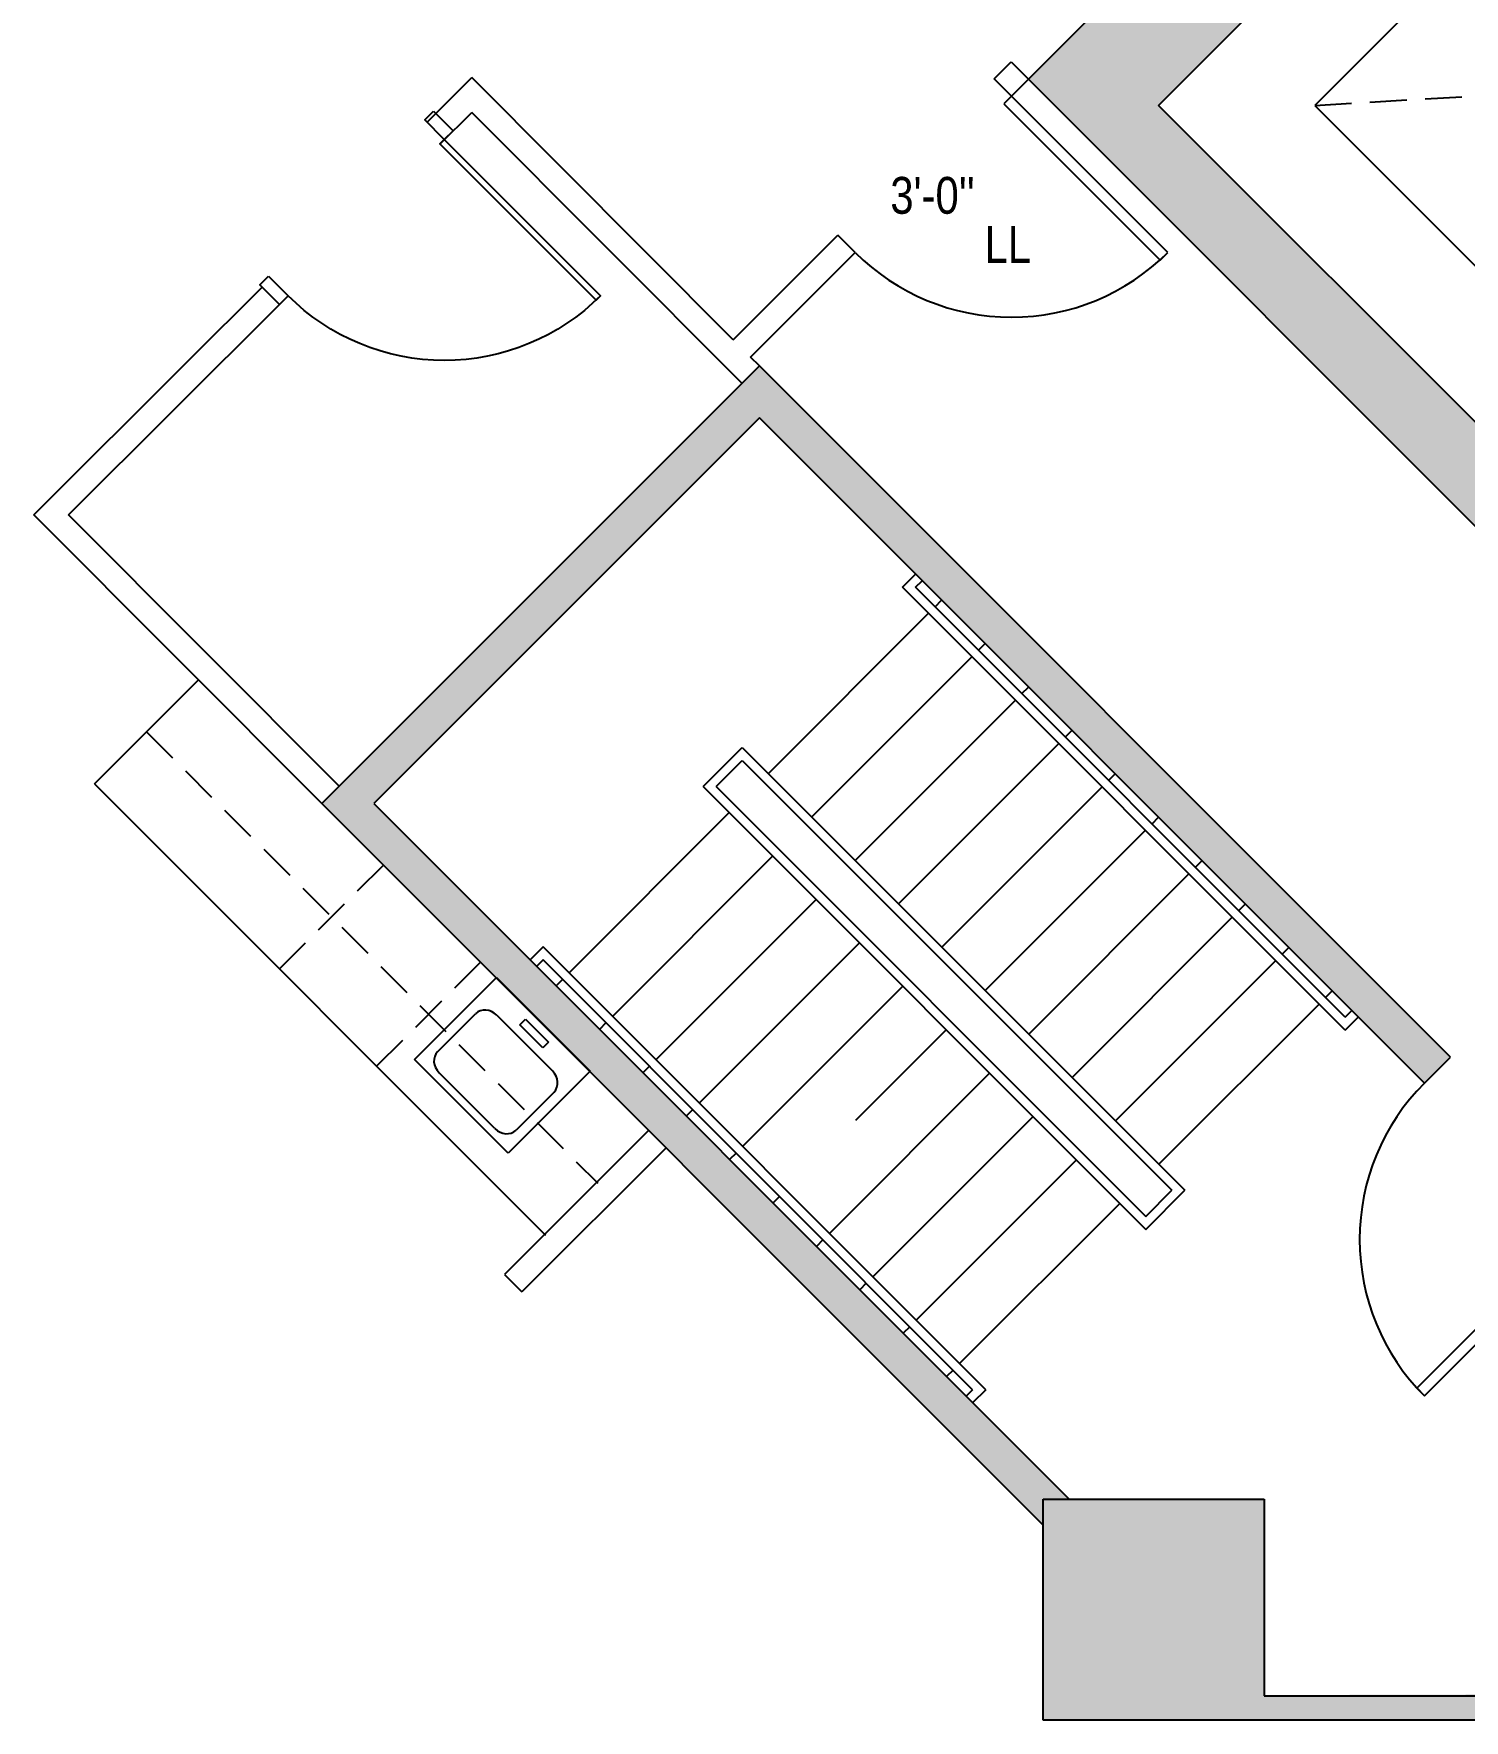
# Model space of a CAD drawing. Extents: x -899 to 851, y -1109 to 411.
# Drawn here: x -292.8 to -59.7, y -718.2 to -443.5 of the extents above; entities that cross this region are included whole.
import ezdxf

# ---------------------------------------------------------------- set-up
doc = ezdxf.new("R2010")
doc.units = 0
doc.header["$LTSCALE"] = 24
doc.header["$MEASUREMENT"] = 0
doc.linetypes.add('HIDDEN', pattern=[0.375, 0.25, -0.125])
doc.layers.get('0').update_dxf_attribs({"linetype": 'CONTINUOUS'})
for name, color, linetype in [('ARDOOR', 2, 'CONTINUOUS'), ('ARSTAIR', 8, 'CONTINUOUS'), ('ARWALL', 7, 'CONTINUOUS'), ('ARWALLTEX', 92, 'CONTINUOUS'), ('COLUMN', 92, 'CONTINUOUS'), ('HDW', 2, 'CONTINUOUS'), ('LIGHT', 2, 'CONTINUOUS')]:
    doc.layers.add(name, color=color, linetype=linetype)
doc.styles.add('ARCH', font='acp.shx')

# ---------------------------------------------------------------- blocks, each defined once
blk = doc.blocks.new('AC141')
for p, q in [((0, 0.5), (1, 0.5)), ((0, -0.5), (0, 0.5)), ((0.347, 0.418), (0.81, 0.418)), ((1, 0.5), (1, -0.5)), ((0.227, -0.298), (0.227, 0.298)), ((0.93, 0.298), (0.93, -0.298)), ((0.075, 0.123), (0.145, 0.123)), ((0.075, -0.123), (0.075, 0.123)), ((0.145, 0.123), (0.145, -0.123)), ((0.145, -0.123), (0.075, -0.123)), ((1, -0.5), (0, -0.5)), ((0.81, -0.418), (0.347, -0.418))]:
    blk.add_line(p, q)
for centre, start, end in [((0.347, 0.298), 90, 180), ((0.81, 0.298), 360, 90), ((0.347, -0.298), 180, 270), ((0.81, -0.298), 270, 360)]:
    blk.add_arc(centre, 0.12, start, end)
blk = doc.blocks.new('36LHD')
at = {"linetype": 'Continuous'}
blk.add_lwpolyline([(-36, 0, -0.414214), (0, 36)], format="xyb", dxfattribs=at)
for points in [[(4.5, 36), (0, 36), (0, 37.999992), (4.5, 37.999992)], [(0, 0), (-36, 0), (-36, 0.999996), (0, 0.999996)], [(4.5, -1.999992), (0, -1.999992), (0, 0), (4.5, 0)]]:
    blk.add_lwpolyline(points, close=True, dxfattribs=at)

msp = doc.modelspace()

# ---------------------------------------------------------------- linework, layer by layer
msp.add_line((-133.55, -448.07), (-130.72, -450.9))
at = {"layer": 'ARDOOR'}
for p, q in [((-133.47, -453.65), (-134.71, -454.89)), ((-134.71, -454.89), (-109.25, -480.35)), ((-108.02, -479.11), (-133.47, -453.65)), ((-109.25, -480.35), (-108.02, -479.11)), ((-41.98, -638.64), (-67.44, -664.1)), ((-66.2, -665.33), (-40.74, -639.88)), ((-67.44, -664.1), (-66.2, -665.33))]:
    msp.add_line(p, q, dxfattribs=at)
for centre, major_axis in [((-133.47, -453.65), (-25.46, 25.46)), ((-40.74, -639.88), (25.46, 25.46))]:
    msp.add_ellipse(centre, major_axis=major_axis, ratio=1, start_param=1.570796, end_param=3.141593, dxfattribs=at)
at = {"layer": 'ARSTAIR'}
for p, q in [((-151.23, -533.63), (-149.11, -531.51)), ((-149.11, -533.63), (-148.05, -532.57)), ((-79.1, -605.76), (-151.23, -533.63)), ((-79.1, -603.64), (-149.11, -533.63)), ((-146.99, -537.88), (-173.09, -563.98)), ((-145.93, -536.82), (-144.86, -535.76)), ((-138.85, -543.89), (-137.79, -542.83)), ((-139.91, -544.95), (-166.02, -571.05)), ((-132.84, -552.02), (-158.95, -578.13)), ((-131.78, -550.96), (-130.72, -549.9)), ((-124.71, -558.03), (-123.65, -556.97)), ((-183.7, -566.11), (-177.34, -559.74)), ((-177.34, -559.74), (-105.21, -631.87)), ((-125.77, -559.09), (-151.88, -585.2)), ((-181.58, -566.11), (-177.34, -561.86)), ((-177.34, -561.86), (-107.33, -631.87)), ((-117.64, -565.1), (-116.58, -564.04)), ((-183.7, -566.11), (-111.57, -638.23)), ((-181.58, -566.11), (-111.57, -636.11)), ((-118.7, -566.16), (-144.81, -592.27)), ((-179.46, -570.35), (-205.56, -596.45)), ((-110.57, -572.17), (-109.51, -571.11)), ((-111.63, -573.23), (-137.74, -599.34)), ((-172.39, -577.42), (-198.49, -603.53)), ((-103.5, -579.24), (-102.44, -578.18)), ((-104.56, -580.3), (-130.67, -606.41)), ((-165.31, -584.49), (-191.42, -610.6)), ((-97.49, -587.37), (-123.6, -613.48)), ((-96.43, -586.31), (-95.37, -585.25)), ((-209.81, -592.21), (-211.93, -594.33)), ((-137.68, -664.34), (-209.81, -592.21)), ((-158.24, -591.56), (-184.35, -617.67)), ((-89.36, -593.39), (-88.3, -592.32)), ((-209.81, -594.33), (-210.87, -595.39)), ((-139.8, -664.34), (-209.81, -594.33)), ((-90.42, -594.45), (-116.52, -620.55)), ((-206.62, -597.52), (-207.68, -598.58)), ((-151.17, -598.63), (-177.28, -624.74)), ((-83.35, -601.52), (-109.45, -627.62)), ((-82.29, -600.46), (-81.23, -599.4)), ((-79.1, -603.64), (-78.04, -602.58)), ((-79.1, -605.76), (-76.98, -603.64)), ((-199.55, -604.59), (-200.61, -605.65)), ((-144.1, -605.7), (-158.91, -620.51)), ((-192.48, -611.66), (-193.54, -612.72)), ((-137.03, -612.77), (-163.14, -638.88)), ((-185.41, -618.73), (-186.47, -619.79)), ((-129.96, -619.85), (-156.07, -645.95)), ((-178.34, -625.8), (-179.4, -626.86)), ((-122.89, -626.92), (-148.99, -653.02)), ((-171.27, -632.87), (-172.33, -633.93)), ((-115.82, -633.99), (-141.92, -660.09)), ((-111.57, -638.23), (-105.21, -631.87)), ((-111.57, -636.11), (-107.33, -631.87)), ((-164.2, -639.94), (-165.26, -641)), ((-157.13, -647.01), (-158.19, -648.07)), ((-150.06, -654.08), (-151.12, -655.14)), ((-142.98, -661.15), (-144.04, -662.22)), ((-139.8, -664.34), (-140.86, -665.4)), ((-137.68, -664.34), (-139.8, -666.46))]:
    msp.add_line(p, q, dxfattribs=at)
at = {"layer": 'ARWALL'}
for p, q in [((195.96, -124.22), (-130.72, -450.9)), ((-109.51, -455.15), (-35.26, -380.9)), ((-136.3, -450.82), (-133.55, -448.07)), ((-228.69, -457.89), (-221.41, -450.62)), ((-178.8, -493.32), (-221.41, -450.62)), ((-133.47, -453.65), (-136.3, -450.82)), ((-133.47, -453.65), (-130.72, -450.9)), ((-130.72, -450.9), (-44.46, -537.17)), ((-41.63, -523.03), (-109.51, -455.15)), ((-226.57, -461.42), (-221.42, -456.28)), ((-177.4, -500.4), (-221.42, -456.28)), ((-178.81, -493.33), (-161.76, -476.28)), ((-158.93, -479.11), (-161.76, -476.28)), ((-175.98, -496.16), (-158.93, -479.11)), ((-267.49, -496.59), (-255.59, -484.73)), ((-287.14, -521.85), (-252.76, -487.56)), ((-292.8, -521.84), (-267.49, -496.59)), ((-174.56, -497.57), (-175.98, -496.16)), ((-174.56, -497.57), (-245.87, -568.88)), ((-61.96, -610.18), (-174.56, -497.57)), ((-174.56, -506.06), (-237.38, -568.88)), ((-66.2, -614.42), (-174.56, -506.06)), ((-245.87, -568.88), (-292.8, -521.84)), ((-243.04, -566.05), (-287.14, -521.85)), ((-128.31, -686.43), (-245.87, -568.88)), ((-237.38, -568.88), (-124.07, -682.19)), ((-66.2, -614.42), (-61.96, -610.18)), ((-192.68, -622.2), (-216.09, -645.6)), ((-189.85, -625.03), (-213.26, -648.43)), ((-216.09, -645.6), (-213.26, -648.43)), ((-128.31, -718.19), (-128.31, -682.19)), ((-128.31, -682.19), (-92.31, -682.19)), ((-92.31, -682.19), (-92.31, -714.19)), ((-92.31, -714.19), (-57.43, -714.19)), ((-48.99, -718.19), (-128.31, -718.19))]:
    msp.add_line(p, q, dxfattribs=at)
at = {"layer": 'ARWALLTEX'}
for points in [[(-109.51, -455.15), (-130.72, -450.9), (200.2, -145.43), (195.96, -124.22)], [(-41.63, -523.03), (-50.11, -531.51), (-109.51, -455.15), (-130.72, -450.9)], [(-237.38, -568.88), (-245.87, -568.88), (-174.56, -506.06), (-174.56, -497.57)], [(-66.2, -614.42), (-174.56, -506.06), (-61.96, -610.18), (-174.56, -497.57)], [(-245.87, -568.88), (-128.31, -686.43), (-237.38, -568.88), (-124.07, -682.19)], [(-44.81, -713.95), (-128.31, -714.19), (-48.99, -718.19), (-128.31, -718.19)]]:
    msp.add_solid(points, dxfattribs=at)
at = {"layer": 'COLUMN'}
msp.add_solid([(-92.31, -714.19), (-128.31, -714.19), (-92.31, -682.19), (-128.31, -682.19)], dxfattribs=at)
at = {"layer": 'LIGHT'}
for p, q in [((-26.78, -397.87), (-84.05, -455.15)), ((-84.05, -455.15), (-33.14, -506.06)), ((-282.9, -565.68), (-265.93, -548.71)), ((-282.9, -565.68), (-209.38, -639.2)), ((-209.65, -639.17), (-192.68, -622.2))]:
    msp.add_line(p, q, dxfattribs=at)
at = {"layer": 'LIGHT', "linetype": 'HIDDEN'}
for p, q in [((-84.05, -455.15), (24.13, -448.78)), ((-274.42, -557.2), (-200.89, -630.73)), ((-252.74, -595.81), (-235.77, -578.84)), ((-236.92, -611.63), (-219.95, -594.66))]:
    msp.add_line(p, q, dxfattribs=at)

# ---------------------------------------------------------------- block references
at = {"layer": 'ARDOOR', "rotation": 135.0000000000046}
msp.add_blockref('36LHD', (-225.89, -460.69), dxfattribs=at)
at = {"layer": 'LIGHT', "xscale": 18.90000000000006, "yscale": 21.60000000000002, "zscale": 8.1, "rotation": 225.0232371698592}
msp.add_blockref('AC141', (-209.77, -604.84), dxfattribs=at)

# ---------------------------------------------------------------- texts
at = {"layer": 'HDW', "style": 'ARCH', "width": 0.85}
for s, p in [("3'-0''", (-153.22, -472.8)), ('LL', (-137.87, -480.8))]:
    msp.add_text(s, height=6, dxfattribs=at).set_placement(p)

doc.saveas('drawing.dxf')
